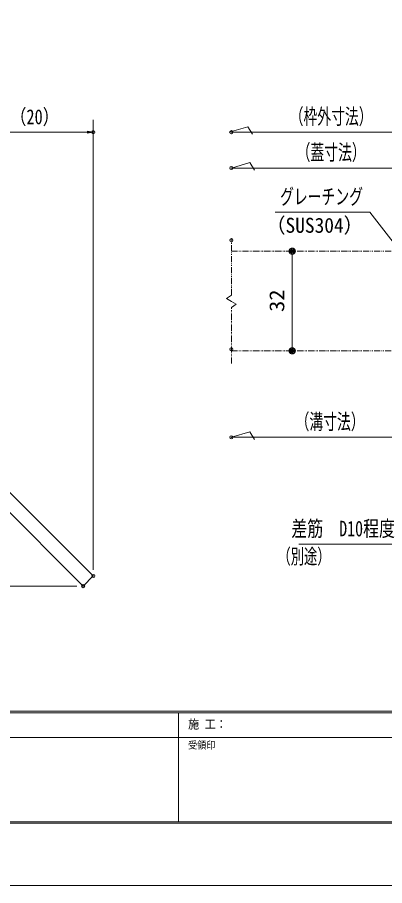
# Model space of a CAD drawing. Units: millimetres, scale not verified. Extents: x -1050 to 1050, y -742 to 742.
# Drawn here: x 325 to 619, y -742 to -46 of the extents above; entities that cross this region are included whole.
import ezdxf
from ezdxf.enums import TextEntityAlignment as Align

# ---------------------------------------------------------------- set-up
doc = ezdxf.new("R2010")
doc.units = ezdxf.units.MM
doc.header["$LTSCALE"] = 5
doc.header["$PDMODE"] = 32
doc.header["$PDSIZE"] = 2.5
doc.linetypes.add('DOUBLE_CHAIN1', pattern=[8.8, 5, -1, 0.6, -0.6, 0.6, -1])
for name, color, linetype, lineweight in [('0-0_7-図\u3000枠', 4, 'Continuous', 9), ('0-1_寸法注釈', 2, 'Continuous', 9), ('0-2_0', 2, 'Continuous', 9), ('0-3_DEFPOINTS', 134, 'Continuous', 9), ('0-4_蓋', 5, 'Continuous', 9), ('0-6_想像線', 134, 'DOUBLE_CHAIN1', 9), ('0-A_アンカー', 7, 'Continuous', 9)]:
    doc.layers.add(name, color=color, linetype=linetype, lineweight=lineweight)
doc.styles.add('ＭＳ ゴシック', font='')
doc.styles.get('ＭＳ ゴシック').set_extended_font_data('MS Gothic')

# ---------------------------------------------------------------- blocks, each defined once
blk = doc.blocks.new('_OPEN')
at = {"layer": '0-2_0'}
blk.add_line((0, 0), (-5, 0), dxfattribs=at)
blk.add_lwpolyline([(-5, 0.833), (0, 0), (-5, -0.833)], dxfattribs=at)
blk = doc.blocks.new('A$C6EB770D1')
at = {"layer": '0-A_アンカー'}
for p, q in [((130.257, 96.52), (45.237, 11.5)), ((138.388, 88.388), (130.257, 96.52)), ((138.388, 88.388), (53.368, 3.368)), ((0, 11.5), (45.237, 11.5)), ((0, 11.5), (0, 0)), ((0, 0), (45.237, 0))]:
    blk.add_line(p, q, dxfattribs=at)
blk.add_arc((45.237, 11.5), 11.5, 270, 315, dxfattribs=at)
blk = doc.blocks.new('_Dot')
at = {"layer": '0-2_0'}
for p, q in [((-2.5, 0), (-5, 0)), ((2.445, 0.5), (-2.445, 0.5)), ((1.997, 1.5), (-1.997, 1.5)), ((2.289, -0.995), (-2.289, -0.995)), ((1.499, -1.995), (-1.499, -1.995))]:
    blk.add_line(p, q, dxfattribs=at)
for points in [[(2.5, 0), (2.48, 0.313), (2.421, 0.622), (2.324, 0.92), (2.191, 1.204), (2.023, 1.469), (1.822, 1.711), (1.594, 1.926), (1.34, 2.111), (1.064, 2.262), (0.773, 2.378), (0.468, 2.456), (0.157, 2.495), (-0.157, 2.495), (-0.468, 2.456), (-0.773, 2.378), (-1.064, 2.262), (-1.34, 2.111), (-1.594, 1.926), (-1.822, 1.711), (-2.023, 1.469), (-2.191, 1.204), (-2.324, 0.92), (-2.421, 0.622), (-2.48, 0.313), (-2.5, 0), (0, 0)], [(-2.5, 0), (-2.48, -0.313), (-2.421, -0.622), (-2.324, -0.92), (-2.191, -1.204), (-2.023, -1.469), (-1.822, -1.711), (-1.594, -1.926), (-1.34, -2.111), (-1.064, -2.262), (-0.773, -2.378), (-0.468, -2.456), (-0.157, -2.495), (0.157, -2.495), (0.468, -2.456), (0.773, -2.378), (1.064, -2.262), (1.34, -2.111), (1.594, -1.926), (1.822, -1.711), (2.023, -1.469), (2.191, -1.204), (2.324, -0.92), (2.421, -0.622), (2.48, -0.313), (2.5, 0), (0, 0)]]:
    blk.add_lwpolyline(points, close=True, dxfattribs=at)
blk = doc.blocks.new('施工参考図-BB-32H承認図用')
at = {"layer": '0-1_寸法注釈'}
for p, q in [((-1721.02, 1414.99), (-1647.01, 1436.63)), ((-1647.01, 1436.63), (-1627.87, 1406.25)), ((-550, 1414.99), (-1712.5, 1414.99)), ((-587.5, 1271.08), (-1712.5, 1271.08)), ((-1468.82, 912.5), (-1468.82, 562.5)), ((-1712.5, 190.73), (-1638.48, 212.37)), ((-1638.48, 212.37), (-1619.35, 181.99)), ((-925, 190.73), (-1712.5, 190.73))]:
    blk.add_line(p, q, dxfattribs=at)
for points in [[(-1712.5, 1271.08), (-1638.48, 1292.73), (-1619.35, 1262.34)], [(-1536.64, 1093.39), (-1156.81, 1093.39), (-988.64, 877.32)], [(-1441.47, -238.24), (-1030.34, -238.24), (-404.63, 102.63)]]:
    blk.add_lwpolyline(points, dxfattribs=at)
at = {"layer": '0-3_DEFPOINTS'}
for p in [(-1712.5, 1414.99), (-1712.5, 1271.08), (-1712.5, 981.63), (-1471.04, 937.5), (-1712.5, 543.75), (-1471.04, 537.5), (-1468.82, 537.5), (-1712.5, 190.73)]:
    blk.add_point(p, dxfattribs=at)
at = {"layer": '0-4_蓋', "linetype": 'DOUBLE_CHAIN1'}
for p, q in [((-587.5, 937.5), (-1712.5, 937.5)), ((-587.5, 537.5), (-1712.5, 537.5))]:
    blk.add_line(p, q, dxfattribs=at)
at = {"layer": '0-6_想像線'}
for p, q in [((-1712.5, 760.85), (-1712.5, 984.19)), ((-1692.86, 724.39), (-1712.5, 736.05)), ((-1712.5, 711.25), (-1692.86, 724.39)), ((-1712.5, 486.45), (-1712.5, 711.25))]:
    blk.add_line(p, q, dxfattribs=at)
blk.add_lwpolyline([(-1712.5, 760.85), (-1732.14, 747.71), (-1712.5, 736.05)], dxfattribs=at)
at = {"layer": '0-1_寸法注釈', "xscale": 5, "yscale": 5}
for p, rotation in [((-1468.82, 937.5), 90), ((-1468.82, 537.5), 270)]:
    blk.add_blockref('_Dot', p, dxfattribs=dict(at, rotation=rotation))
at = {"layer": '0-1_寸法注釈', "color": 7, "style": 'ＭＳ ゴシック'}
for s, height, width, p in [('（枠外寸法）', 62.54, 0.65, (-1478.97, 1427.96)), ('（蓋寸法）', 62.54, 0.65, (-1451.05, 1284.06)), ('グレーチング', 62.54, 0.65, (-1517.42, 1106.36)), ('（SUS304）', 60.13, 0.95, (-1573.4, 993.14)), ('（溝寸法）', 62.54, 0.65, (-1455.44, 203.7)), ('差筋\u3000D10程度', 62.54, 0.75, (-1472.24, -225.26)), ('（別途）', 60.12, 0.65, (-1527.93, -335.08))]:
    blk.add_text(s, height=height, dxfattribs=dict(at, width=width)).set_placement(p, align=Align.BOTTOM_LEFT)
at = {"layer": '0-1_寸法注釈', "color": 7, "style": 'ＭＳ ゴシック', "width": 1.1}
blk.add_text('32', height=60.12, rotation=90, dxfattribs=at).set_placement((-1482.26, 693.83), align=Align.BOTTOM_LEFT)

msp = doc.modelspace()

# ---------------------------------------------------------------- linework, layer by layer
at = {"layer": '0-0_7-図\u3000枠'}
for p, q in [((998.75, -602.5), (-973.75, -602.5)), ((998.75, -603.75), (-973.75, -603.75)), ((453.75, -691.25), (453.75, -603.75)), ((640.5, -623.75), (116.25, -623.75)), ((1000, -692.5), (-975, -692.5)), ((998.75, -691.25), (-973.75, -691.25))]:
    msp.add_line(p, q, dxfattribs=at)
at = {"layer": '0-1_寸法注釈'}
for p, q in [((385.45, -489.065), (385.45, -127.974)), ((293.93, -137.974), (380.45, -137.974)), ((372.318, -502.197), (38.705, -502.197))]:
    msp.add_line(p, q, dxfattribs=at)
at = {"layer": '0-3_DEFPOINTS'}
msp.add_lwpolyline([(-1050, -742.5), (-1050, 742.5), (1050, 742.5), (1050, -742.5)], close=True, dxfattribs=at)
for p in [(385.45, -137.974), (385.45, -494.065), (377.318, -502.197)]:
    msp.add_point(p, dxfattribs=at)

# ---------------------------------------------------------------- block references
at = {"layer": '0-1_寸法注釈', "xscale": 0.2, "yscale": 0.2}
msp.add_blockref('施工参考図-BB-32H承認図用', (838.634, -420.971), dxfattribs=at)
at = {"layer": '0-1_寸法注釈'}
msp.add_blockref('_OPEN', (385.45, -137.974), dxfattribs=at)
at = {"layer": '0-A_アンカー', "rotation": 270}
msp.add_blockref('A$C6EB770D1', (288.93, -363.808), dxfattribs=at)

# ---------------------------------------------------------------- texts
at = {"layer": '0-0_7-図\u3000枠', "color": 7, "style": 'ＭＳ ゴシック', "width": 0.9}
msp.add_text('施 工：', height=7.216, dxfattribs=at).set_placement((461.438, -618.654), align=Align.BOTTOM_LEFT)
at = {"layer": '0-0_7-図\u3000枠', "color": 5, "style": 'ＭＳ ゴシック', "width": 0.9}
msp.add_text('受領印', height=5.773, dxfattribs=at).set_placement((461.438, -634.42), align=Align.BOTTOM_LEFT)
at = {"layer": '0-1_寸法注釈', "color": 7, "style": 'ＭＳ ゴシック', "width": 0.8}
msp.add_text('（20）', height=12.02, dxfattribs=at).set_placement((318.675, -135.287), align=Align.BOTTOM_LEFT)

doc.saveas('drawing.dxf')
